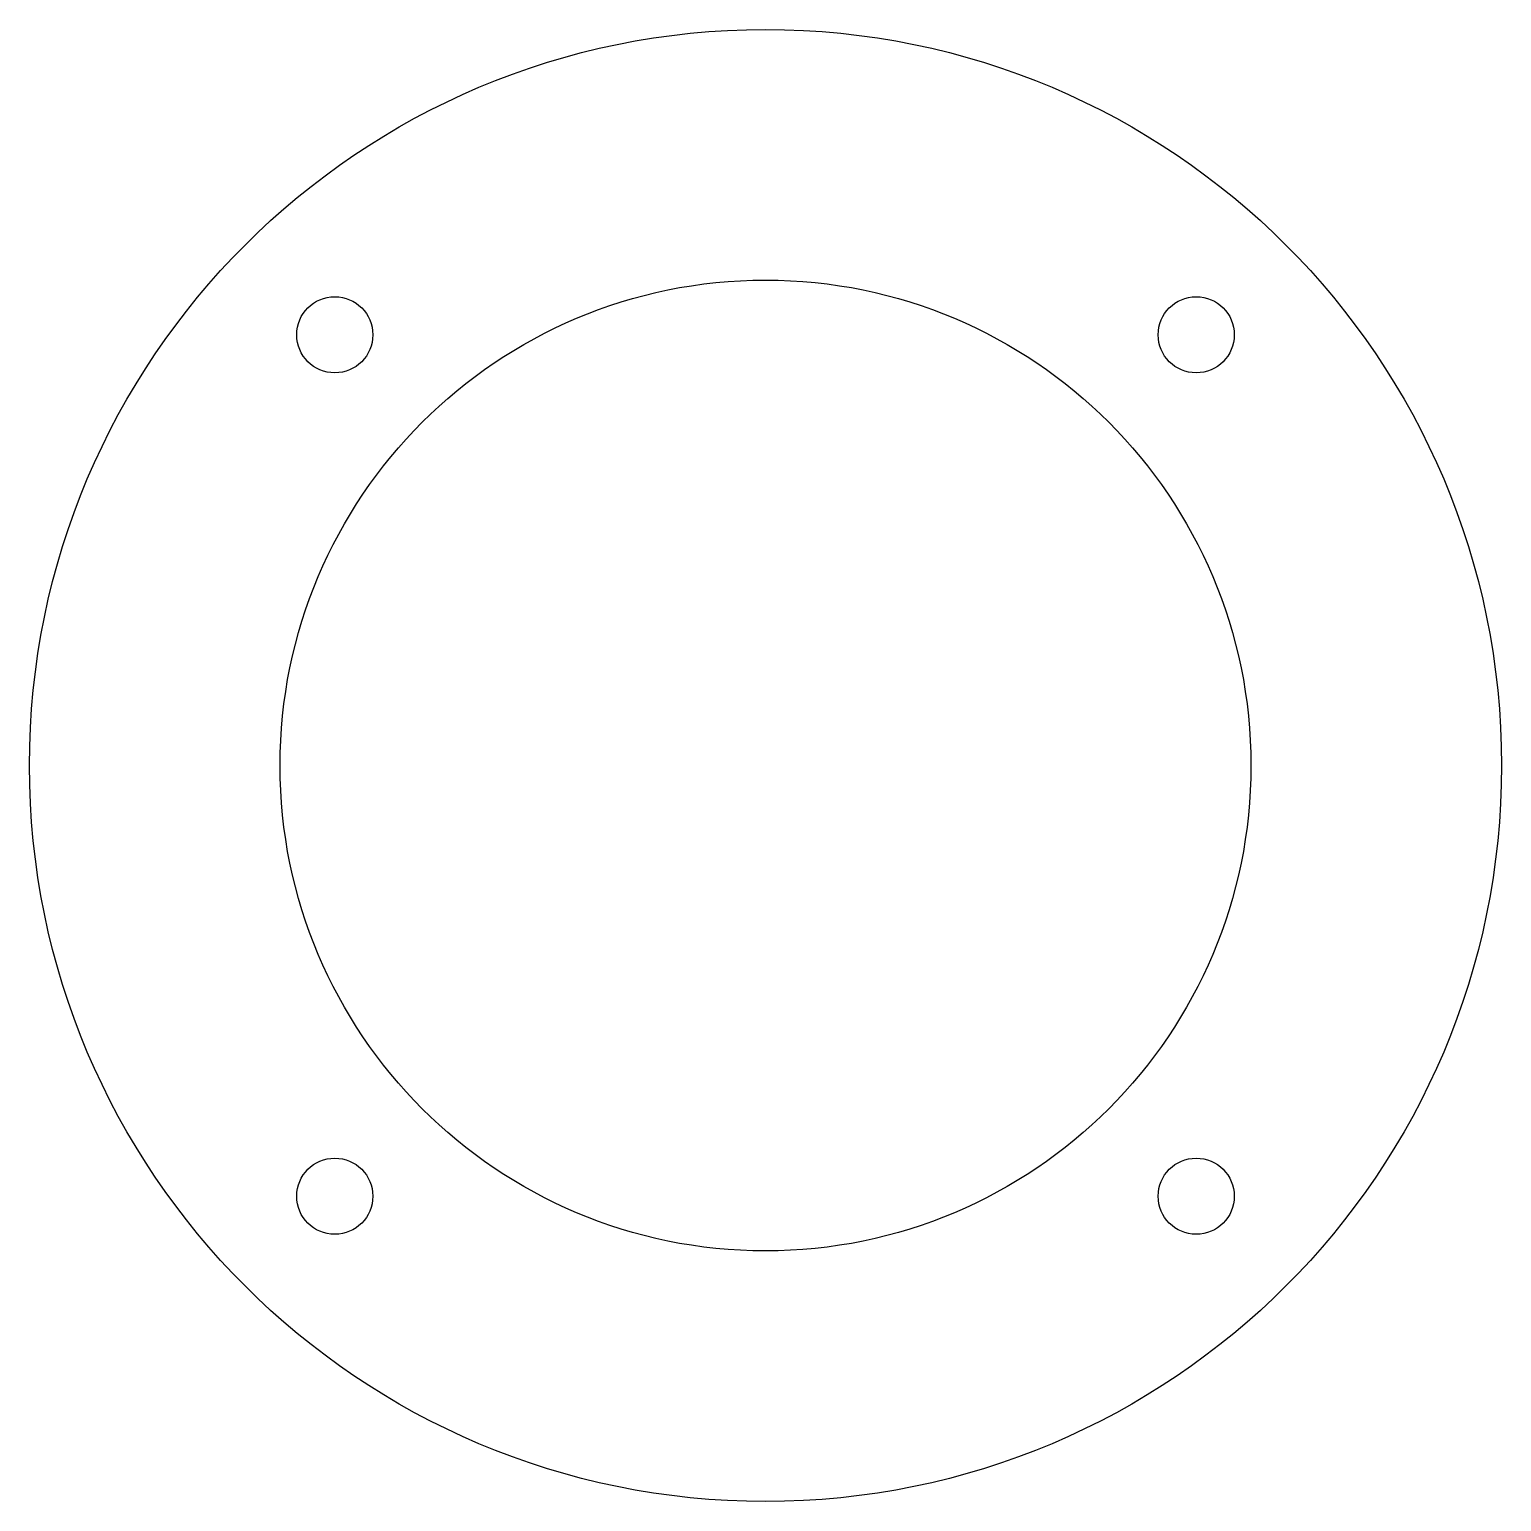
# Model space of a CAD drawing. Header units: millimetres. Extents: x -58 to 58, y -58 to 58.
import ezdxf

# ---------------------------------------------------------------- set-up
doc = ezdxf.new("R2010")
doc.units = ezdxf.units.MM

msp = doc.modelspace()

# ---------------------------------------------------------------- linework, layer by layer
at = {"color": 7, "linetype": 'Continuous', "lineweight": 25}
for centre, radius in [((0, 0), 58), ((0, 0), 38.25), ((-33.94, 33.94), 3), ((33.94, 33.94), 3), ((-33.94, -33.94), 3), ((33.94, -33.94), 3)]:
    msp.add_circle(centre, radius, dxfattribs=at)

doc.saveas('drawing.dxf')
